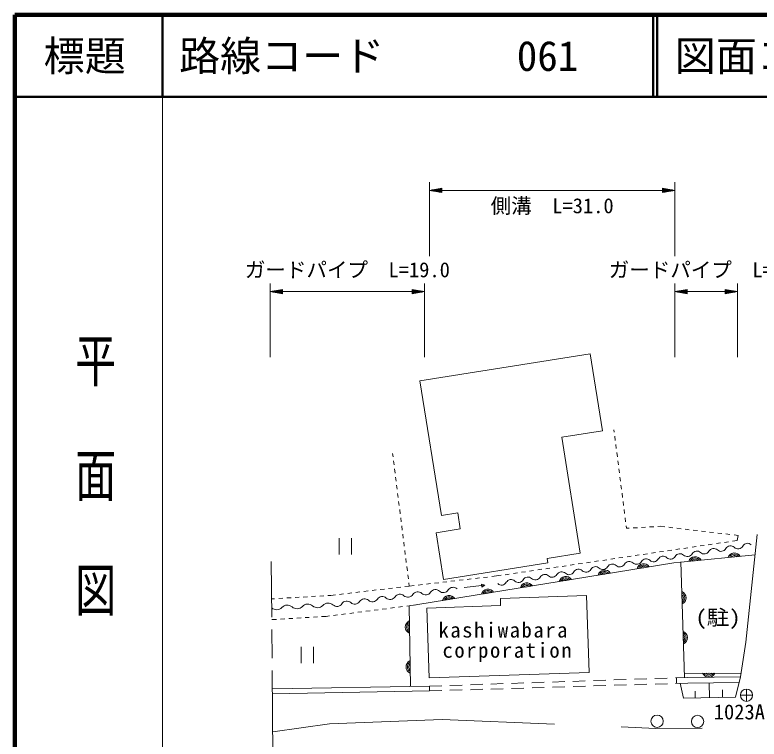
# Model space of a CAD drawing. Units: millimetres, scale not verified. Extents: x 40000 to 680000, y 20000 to 380000.
# Drawn here: x 40000 to 130658, y 291731 to 380000 of the extents above; entities that cross this region are included whole.
import ezdxf
from ezdxf.enums import TextEntityAlignment as Align

# ---------------------------------------------------------------- set-up
doc = ezdxf.new("R2010")
doc.units = ezdxf.units.MM
doc.header["$LTSCALE"] = 1000
doc.linetypes.add('CHAIN', pattern=[18.5, 12, -1.5, 3.5, -1.5])
for name, color, linetype, lineweight in [('M-BGD', 7, 'Continuous', 13), ('M-BMK', 2, 'CHAIN', 13), ('M-BMK-SRVR', 3, 'Continuous', 13), ('M-STR-HTXT', 7, 'Continuous', 13), ('M-STR-STRD', 7, 'Continuous', 13), ('M-TTL', 2, 'Continuous', 140), ('M-TTL-BAND', 7, 'Continuous', 13), ('M-TTL-LINE', 7, 'Continuous', 50)]:
    doc.layers.add(name, color=color, linetype=linetype, lineweight=lineweight)
doc.layers.add('M-TTL-TXT', color=7, linetype='Continuous')
doc.styles.add('@ＭＳ ゴシック', font='')
doc.styles.add('ＭＳ ゴシック', font='')
doc.styles.get('@ＭＳ ゴシック').set_extended_font_data('@MS Gothic')
doc.styles.get('ＭＳ ゴシック').set_extended_font_data('MS Gothic')

# ---------------------------------------------------------------- blocks, each defined once
blk = doc.blocks.new('plus')
at = {"color": 0, "linetype": 'Continuous', "lineweight": -2}
for p, q in [((-1.25, 0), (1.25, 0)), ((0, -1.25), (0, 1.25))]:
    blk.add_line(p, q, dxfattribs=at)

msp = doc.modelspace()

# ---------------------------------------------------------------- linework, layer by layer
at = {"layer": 'M-BGD'}
for p, q in [((90496, 359591), (90496, 350591)), ((90496, 358610), (120400, 358610)), ((89343, 335408), (110078, 338696)), ((113011, 329132), (112973, 329433)), ((113137, 328140), (113074, 328636)), ((113264, 327148), (113201, 327644)), ((86063, 326146), (86014, 326529)), ((113390, 326156), (113327, 326652)), ((86187, 325154), (86125, 325650)), ((113516, 325164), (113453, 325660)), ((86312, 324161), (86250, 324658)), ((113643, 324172), (113580, 324668)), ((86437, 323169), (86374, 323665)), ((113769, 323180), (113706, 323676)), ((86561, 322177), (86499, 322673)), ((113895, 322188), (113832, 322684)), ((86686, 321185), (86624, 321681)), ((114022, 321196), (113959, 321692)), ((86811, 320193), (86748, 320689)), ((114148, 320204), (114085, 320700)), ((86935, 319200), (86873, 319697)), ((114274, 319212), (114211, 319708)), ((87060, 318208), (86998, 318704)), ((114401, 318220), (114338, 318716)), ((87185, 317216), (87122, 317712)), ((114502, 317423), (114464, 317724)), ((114828, 317442), (114502, 317423)), ((115827, 317501), (115327, 317471)), ((116825, 317559), (116326, 317530)), ((117823, 317618), (117324, 317589)), ((118648, 317667), (118322, 317647)), ((119160, 317607), (118648, 317667)), ((120153, 317490), (119657, 317548)), ((121147, 317374), (120650, 317432)), ((122140, 317258), (121643, 317316)), ((87309, 316224), (87247, 316720)), ((123133, 317141), (122636, 317199)), ((124126, 317025), (123630, 317083)), ((125119, 316909), (124623, 316967)), ((126113, 316792), (125616, 316851)), ((127106, 316676), (126609, 316734)), ((128114, 316558), (127602, 316618)), ((127981, 315937), (128114, 316558)), ((79511, 316235), (79511, 314235)), ((81011, 316235), (81011, 314235)), ((87434, 315232), (87372, 315728)), ((124462, 315418), (124957, 315491)), ((125452, 315564), (125946, 315637)), ((126441, 315710), (126936, 315783)), ((127430, 315856), (127981, 315937)), ((87559, 314239), (87496, 314736)), ((118527, 314542), (119021, 314615)), ((119516, 314688), (120011, 314761)), ((120505, 314834), (121000, 314907)), ((121495, 314980), (121989, 315053)), ((122484, 315126), (122978, 315199)), ((123473, 315272), (123968, 315345)), ((87683, 313247), (87621, 313743)), ((112591, 313666), (113086, 313739)), ((113580, 313812), (114075, 313885)), ((114570, 313958), (115064, 314031)), ((115559, 314104), (116053, 314177)), ((116548, 314250), (117043, 314323)), ((117537, 314396), (118032, 314469)), ((130175, 314172), (121106, 313306)), ((106655, 312790), (107150, 312863)), ((107645, 312936), (108139, 313009)), ((108634, 313082), (109128, 313155)), ((109623, 313228), (110118, 313301)), ((110612, 313374), (111107, 313447)), ((111602, 313520), (112096, 313593)), ((121573, 299225), (121105, 313334)), ((87808, 312255), (87746, 312751)), ((100719, 311915), (101214, 311988)), ((101709, 312060), (102203, 312133)), ((102698, 312206), (103193, 312279)), ((103687, 312352), (104182, 312425)), ((104677, 312498), (105171, 312571)), ((105666, 312644), (106161, 312717)), ((87933, 311263), (87870, 311759)), ((93115, 310970), (93612, 311028)), ((94109, 311085), (94605, 311143)), ((95102, 311200), (95599, 311257)), ((96095, 311315), (96592, 311372)), ((97089, 311430), (97586, 311487)), ((98082, 311545), (98684, 311614)), ((98684, 311614), (99236, 311696)), ((99730, 311769), (100225, 311842)), ((85505, 310083), (86002, 310142)), ((86498, 310201), (86995, 310260)), ((87491, 310318), (88043, 310384)), ((88043, 310384), (87995, 310767)), ((88043, 310384), (88645, 310453)), ((89142, 310511), (89638, 310568)), ((90135, 310626), (90632, 310683)), ((91129, 310741), (91625, 310798)), ((92122, 310855), (92619, 310913)), ((94744, 310227), (97231, 310484)), ((96839, 310632), (97231, 310484)), ((96877, 310259), (96839, 310632)), ((97231, 310484), (96877, 310259)), ((77133, 309171), (77632, 309201)), ((78131, 309231), (78499, 309253)), ((78499, 309253), (79050, 309318)), ((79547, 309377), (80044, 309436)), ((80540, 309495), (81037, 309554)), ((81533, 309613), (82030, 309671)), ((82526, 309730), (83023, 309789)), ((83519, 309848), (84016, 309907)), ((84512, 309966), (85009, 310024)), ((109630, 309234), (99142, 308886)), ((109942, 299839), (109630, 309234)), ((71275, 308821), (71643, 308843)), ((72142, 308873), (72641, 308903)), ((73140, 308933), (73639, 308962)), ((74138, 308992), (74637, 309022)), ((75136, 309052), (75635, 309082)), ((76135, 309112), (76634, 309142)), ((99171, 308010), (99142, 308886)), ((83265, 307374), (82769, 307311)), ((84257, 307501), (83761, 307437)), ((85249, 307628), (84753, 307564)), ((86241, 307754), (85745, 307691)), ((87233, 307881), (86737, 307818)), ((88010, 307981), (87729, 307945)), ((88010, 307981), (89093, 308119)), ((88225, 308008), (88010, 307981)), ((88186, 298152), (88010, 307981)), ((89093, 308119), (88721, 308071)), ((90170, 307712), (99171, 308010)), ((90453, 299192), (90170, 307712)), ((73866, 306447), (73367, 306417)), ((74864, 306507), (74365, 306477)), ((75863, 306568), (75364, 306538)), ((76861, 306628), (76362, 306598)), ((77934, 306693), (77360, 306658)), ((78305, 306740), (77934, 306693)), ((79297, 306867), (78801, 306803)), ((80289, 306994), (79793, 306930)), ((81281, 307120), (80785, 307057)), ((82273, 307247), (81777, 307184)), ((71870, 306327), (71296, 306292)), ((72868, 306387), (72369, 306357)), ((74872, 302991), (74872, 300991)), ((76372, 302991), (76372, 300991)), ((90453, 299192), (109942, 299839)), ((120474, 299188), (121977, 299238)), ((120574, 299196), (120583, 298519)), ((121556, 299748), (128469, 299779)), ((121977, 299238), (128399, 299323)), ((92989, 298276), (94488, 298326)), ((95487, 298359), (96986, 298409)), ((97986, 298442), (99485, 298492)), ((100485, 298525), (101984, 298575)), ((102983, 298608), (104482, 298658)), ((105482, 298691), (106981, 298741)), ((107980, 298774), (109480, 298823)), ((110479, 298857), (111978, 298906)), ((112978, 298940), (114477, 298989)), ((114487, 298335), (112988, 298289)), ((115476, 299023), (116975, 299072)), ((116986, 298410), (115487, 298365)), ((117975, 299106), (119474, 299155)), ((119485, 298486), (117986, 298441)), ((121986, 298562), (120485, 298516)), ((121986, 298562), (128226, 298645)), ((124607, 296776), (124570, 298596)), ((71386, 297850), (90486, 298193)), ((71396, 297264), (90496, 297607)), ((90486, 298193), (91989, 298243)), ((90496, 297607), (90486, 298193)), ((91998, 297652), (90496, 297607)), ((94496, 297728), (92997, 297682)), ((96995, 297804), (95496, 297758)), ((99494, 297880), (97995, 297834)), ((101993, 297955), (100494, 297910)), ((104492, 298031), (102993, 297986)), ((106991, 298107), (105491, 298062)), ((109490, 298183), (107990, 298137)), ((111988, 298259), (110489, 298213)), ((122886, 296741), (122868, 297592)), ((126207, 296809), (126188, 297731))]:
    msp.add_line(p, q, dxfattribs=at)
for points in [[(89343, 335408), (91948, 318979), (93951, 319297), (94260, 317348), (91310, 316880), (92213, 311181), (104933, 313198), (104844, 313758), (108878, 314398), (106637, 328528), (111566, 329309), (110078, 338696)], [(128399, 299323), (129051, 303557), (130440, 316673)], [(121106, 313306), (120280, 313227), (89093, 308119)], [(121038, 298533), (121447, 296711), (127767, 296841), (128399, 299323)]]:
    msp.add_lwpolyline(points, dxfattribs=at)
for centre in [(118223, 293902), (123160, 293887)]:
    msp.add_circle(centre, 750, dxfattribs=at)
for centre, radius, start, end in [((129243, 314931), 667, 47.40747, 150.05237), ((123071, 313983), 667, 47.40747, 150.05237), ((123973, 314965), 667, 227.40747, 330.05237), ((125128, 314299), 667, 47.40747, 150.05237), ((126030, 315281), 667, 227.40747, 330.05237), ((127186, 314615), 667, 47.40747, 150.05237), ((128088, 315597), 667, 227.40747, 330.05237), ((116899, 313036), 667, 47.40747, 150.05237), ((117801, 314017), 667, 227.40747, 330.05237), ((118956, 313352), 667, 47.40747, 150.05237), ((119858, 314333), 667, 227.40747, 330.05237), ((121014, 313667), 667, 47.40747, 150.05237), ((121916, 314649), 667, 227.40747, 330.05237), ((122868, 313160), 812, 28.07507, 162.83534), ((122868, 313160), 650, 34.19086, 156.71955), ((127647, 313616), 812, 28.07507, 162.83534), ((127647, 313616), 650, 34.19086, 156.71955), ((127647, 313616), 488, 45.32354, 145.58686), ((127647, 313616), 325, 79.51283, 111.39757), ((112784, 312404), 667, 47.40747, 150.05237), ((113686, 313385), 667, 227.40747, 330.05237), ((114842, 312720), 667, 47.40747, 150.05237), ((115744, 313701), 667, 227.40747, 330.05237), ((116579, 312304), 812, 31.92121, 166.68148), ((116579, 312304), 650, 38.03699, 160.56569), ((116579, 312304), 488, 49.16968, 149.433), ((122868, 313160), 488, 45.32354, 145.58686), ((122868, 313160), 325, 79.51283, 111.39757), ((106612, 311456), 667, 47.40747, 150.05237), ((107514, 312437), 667, 227.40747, 330.05237), ((108670, 311772), 667, 47.40747, 150.05237), ((109572, 312753), 667, 227.40747, 330.05237), ((110727, 312088), 667, 47.40747, 150.05237), ((111842, 311528), 812, 31.92121, 166.68148), ((111629, 313069), 667, 227.40747, 330.05237), ((111842, 311528), 650, 38.03699, 160.56569), ((111842, 311528), 488, 49.16968, 149.433), ((116579, 312304), 325, 83.35897, 115.24371), ((100440, 310508), 667, 47.40747, 150.05237), ((101342, 311490), 667, 227.40747, 330.05237), ((102498, 310824), 667, 47.40747, 150.05237), ((103400, 311806), 667, 227.40747, 330.05237), ((104555, 311140), 667, 47.40747, 150.05237), ((105457, 312122), 667, 227.40747, 330.05237), ((107105, 310752), 812, 31.92121, 166.68148), ((107105, 310752), 650, 38.03699, 160.56569), ((107105, 310752), 488, 49.16968, 149.433), ((107105, 310752), 325, 83.35897, 115.24371), ((111842, 311528), 325, 83.35897, 115.24371), ((93399, 309516), 719, 48.09764, 146.67904), ((99285, 311174), 667, 227.40747, 330.05237), ((102368, 309977), 812, 31.92121, 166.68148), ((102368, 309977), 650, 38.03699, 160.56569), ((102368, 309977), 488, 49.16968, 149.433), ((102368, 309977), 325, 83.35897, 115.24371), ((86914, 308675), 719, 48.09764, 146.67904), ((87875, 309745), 719, 228.09764, 326.67904), ((89076, 308956), 719, 48.09764, 146.67904), ((90036, 310026), 719, 228.09764, 326.67904), ((91237, 309236), 719, 48.09764, 146.67904), ((92198, 310306), 719, 228.09764, 326.67904), ((92895, 308425), 812, 31.92121, 166.68148), ((97631, 309201), 812, 31.92121, 166.68148), ((97631, 309201), 650, 38.03699, 160.56569), ((97631, 309201), 488, 49.16968, 149.433), ((97631, 309201), 325, 83.35897, 115.24371), ((120945, 308952), 812, 293.9312, 68.69147), ((120945, 308952), 650, 300.04699, 62.57568), ((120945, 308952), 488, 311.17968, 51.443), ((78158, 307409), 901, 49.06315, 136.54999), ((80430, 307835), 719, 48.09764, 146.67904), ((81390, 308905), 719, 228.09764, 326.67904), ((82591, 308115), 719, 48.09764, 146.67904), ((83552, 309185), 719, 228.09764, 326.67904), ((84753, 308395), 719, 48.09764, 146.67904), ((85713, 309465), 719, 228.09764, 326.67904), ((92895, 308425), 650, 38.03699, 160.56569), ((92895, 308425), 488, 49.16968, 149.433), ((92895, 308425), 325, 83.35897, 115.24371), ((120945, 308952), 325, 345.36897, 17.25371), ((71874, 308404), 901, 229.06315, 316.54999), ((73182, 307165), 901, 49.06315, 136.54999), ((74362, 308526), 901, 229.06315, 316.54999), ((75670, 307287), 901, 49.06315, 136.54999), ((76850, 308648), 901, 229.06315, 316.54999), ((79228, 308624), 719, 228.09764, 326.67904), ((88369, 305389), 812, 113.64748, 248.40775), ((88369, 305389), 650, 119.76327, 242.29196), ((88369, 305389), 488, 130.89596, 231.15928), ((88369, 305389), 325, 165.08525, 196.96999), ((121107, 304090), 812, 293.9312, 68.69147), ((121107, 304090), 650, 300.04699, 62.57568), ((121107, 304090), 488, 311.17968, 51.443), ((121107, 304090), 325, 345.36897, 17.25371), ((88456, 300530), 812, 113.64748, 248.40775), ((88456, 300530), 650, 119.76327, 242.29196), ((88456, 300530), 488, 130.89596, 231.15928), ((88456, 300530), 325, 165.08525, 196.96999), ((124527, 300074), 812, 202.87084, 337.63111), ((124527, 300074), 650, 208.98662, 331.51532), ((124527, 300074), 488, 220.11931, 320.38263), ((124527, 300074), 325, 254.3086, 286.19334)]:
    msp.add_arc(centre, radius, start, end, dxfattribs=at)
at = {"layer": 'M-BMK'}
msp.add_line((71451, 288097), (71236, 313379), dxfattribs=at)
at = {"layer": 'M-BMK-SRVR'}
msp.add_circle((129122, 297082), 750, dxfattribs=at)
at = {"layer": 'M-STR-HTXT'}
for p, q in [((120400, 350610), (120400, 359610)), ((90496, 358610), (91996, 358860)), ((90496, 358610), (91996, 358360)), ((90496, 358610), (91996, 358610)), ((91996, 358660), (90796, 358660)), ((91996, 358560), (90796, 358560)), ((91096, 358710), (91996, 358710)), ((91096, 358510), (91996, 358510)), ((91996, 358760), (91396, 358760)), ((91996, 358460), (91396, 358460)), ((91696, 358810), (91996, 358810)), ((91696, 358410), (91996, 358410)), ((91996, 358360), (91996, 358860)), ((120400, 358610), (118900, 358860)), ((118900, 358860), (118900, 358360)), ((119200, 358810), (118900, 358810)), ((118900, 358760), (119500, 358760)), ((119800, 358710), (118900, 358710)), ((118900, 358660), (120100, 358660)), ((120400, 358610), (118900, 358360)), ((120400, 358610), (118900, 358610)), ((118900, 358560), (120100, 358560)), ((119800, 358510), (118900, 358510)), ((118900, 358460), (119500, 358460)), ((119200, 358410), (118900, 358410)), ((71102, 338268), (71102, 347268)), ((89903, 338268), (89903, 347268)), ((120400, 338268), (120400, 347268)), ((128006, 338268), (128006, 347268)), ((71102, 346268), (72602, 346518)), ((72602, 346318), (71402, 346318)), ((71702, 346368), (72602, 346368)), ((72602, 346418), (72002, 346418)), ((72302, 346468), (72602, 346468)), ((72602, 346018), (72602, 346518)), ((89903, 346268), (88403, 346518)), ((88403, 346518), (88403, 346018)), ((88703, 346468), (88403, 346468)), ((88403, 346418), (89003, 346418)), ((89303, 346368), (88403, 346368)), ((88403, 346318), (89603, 346318)), ((120400, 346268), (121900, 346518)), ((121900, 346318), (120700, 346318)), ((121000, 346368), (121900, 346368)), ((121900, 346418), (121300, 346418)), ((121600, 346468), (121900, 346468)), ((121900, 346018), (121900, 346518)), ((128006, 346268), (126506, 346518)), ((126506, 346518), (126506, 346018)), ((126806, 346468), (126506, 346468)), ((126506, 346418), (127106, 346418)), ((127406, 346368), (126506, 346368)), ((126506, 346318), (127706, 346318)), ((71102, 346268), (72602, 346018)), ((71102, 346268), (72602, 346268)), ((72602, 346218), (71402, 346218)), ((71702, 346168), (72602, 346168)), ((72602, 346118), (72002, 346118)), ((72302, 346068), (72602, 346068)), ((72602, 346268), (88403, 346268)), ((89903, 346268), (88403, 346018)), ((89903, 346268), (88403, 346268)), ((88403, 346218), (89603, 346218)), ((89303, 346168), (88403, 346168)), ((88403, 346118), (89003, 346118)), ((88703, 346068), (88403, 346068)), ((120400, 346268), (121900, 346018)), ((120400, 346268), (121900, 346268)), ((121900, 346218), (120700, 346218)), ((121000, 346168), (121900, 346168)), ((121900, 346118), (121300, 346118)), ((121600, 346068), (121900, 346068)), ((121900, 346268), (126506, 346268)), ((128006, 346268), (126506, 346018)), ((128006, 346268), (126506, 346268)), ((126506, 346218), (127706, 346218)), ((127406, 346168), (126506, 346168)), ((126506, 346118), (127106, 346118)), ((126806, 346068), (126506, 346068))]:
    msp.add_line(p, q, dxfattribs=at)
at = {"layer": 'M-STR-STRD'}
for points in [[(71413, 292620), (78307, 293596), (92067, 294135), (105724, 293574)], [(113871, 293225), (118061, 293025), (123725, 293069)]]:
    msp.add_lwpolyline(points, dxfattribs=at)
at = {"layer": 'M-TTL'}
for p, q in [((40000, 380000), (40000, 20000)), ((680000, 380000), (40000, 380000))]:
    msp.add_line(p, q, dxfattribs=at)
at = {"layer": 'M-TTL-BAND'}
msp.add_line((58000, 370000), (58000, 20000), dxfattribs=at)
at = {"layer": 'M-TTL-LINE'}
for p, q in [((58000, 380000), (58000, 370000)), ((117750, 380000), (117750, 370000)), ((118250, 380000), (118250, 370000)), ((40000, 370000), (680000, 370000))]:
    msp.add_line(p, q, dxfattribs=at)

# ---------------------------------------------------------------- block references
at = {"layer": 'M-BMK-SRVR', "xscale": 600, "yscale": 600}
msp.add_blockref('plus', (129122, 297082), dxfattribs=at)

# ---------------------------------------------------------------- texts
at = {"layer": 'M-BGD', "style": 'ＭＳ ゴシック', "width": 1.1}
msp.add_text('(駐)', height=1833, dxfattribs=at).set_placement((125651, 305092), align=Align.BOTTOM_CENTER)
at = {"layer": 'M-BGD', "char_height": 1833, "attachment_point": 8, "style": 'ＭＳ ゴシック'}
for s, insert in [('\\T1.16;kashiwabara', (99551, 304078)), ('\\T1.16;corporation', (100049, 301125))]:
    msp.add_mtext(s, dxfattribs=dict(at, insert=insert))
at = {"layer": 'M-BMK-SRVR', "style": 'ＭＳ ゴシック'}
msp.add_text('1023A', height=1833, dxfattribs=at).set_placement((125134, 293584), align=Align.BOTTOM_LEFT)
at = {"layer": 'M-STR-HTXT', "style": 'ＭＳ ゴシック'}
for s, p in [('側溝\u3000L=31.0', (105448, 355272)), ('ガードパイプ  L=19.0', (80503, 347468)), ('ガードパイプ  L=6.3', (124203, 347468))]:
    msp.add_text(s, height=1833, dxfattribs=at).set_placement(p, align=Align.BOTTOM_CENTER)
at = {"layer": 'M-TTL-BAND', "style": '@ＭＳ ゴシック', "width": 1.4}
msp.add_text('平  面  図', height=3666, rotation=270, dxfattribs=at).set_placement((49777, 306475), align=Align.MIDDLE_RIGHT)
at = {"layer": 'M-TTL-TXT', "style": 'ＭＳ ゴシック'}
msp.add_text('標題', height=3666, dxfattribs=at).set_placement((48500, 375000), align=Align.MIDDLE_CENTER)
for s, p in [('路線コード', (60000, 375000)), ('061', (101142, 375000)), ('図面コード', (120380, 375000))]:
    msp.add_text(s, height=3666, dxfattribs=at).set_placement(p, align=Align.MIDDLE_LEFT)

doc.saveas('drawing.dxf')
